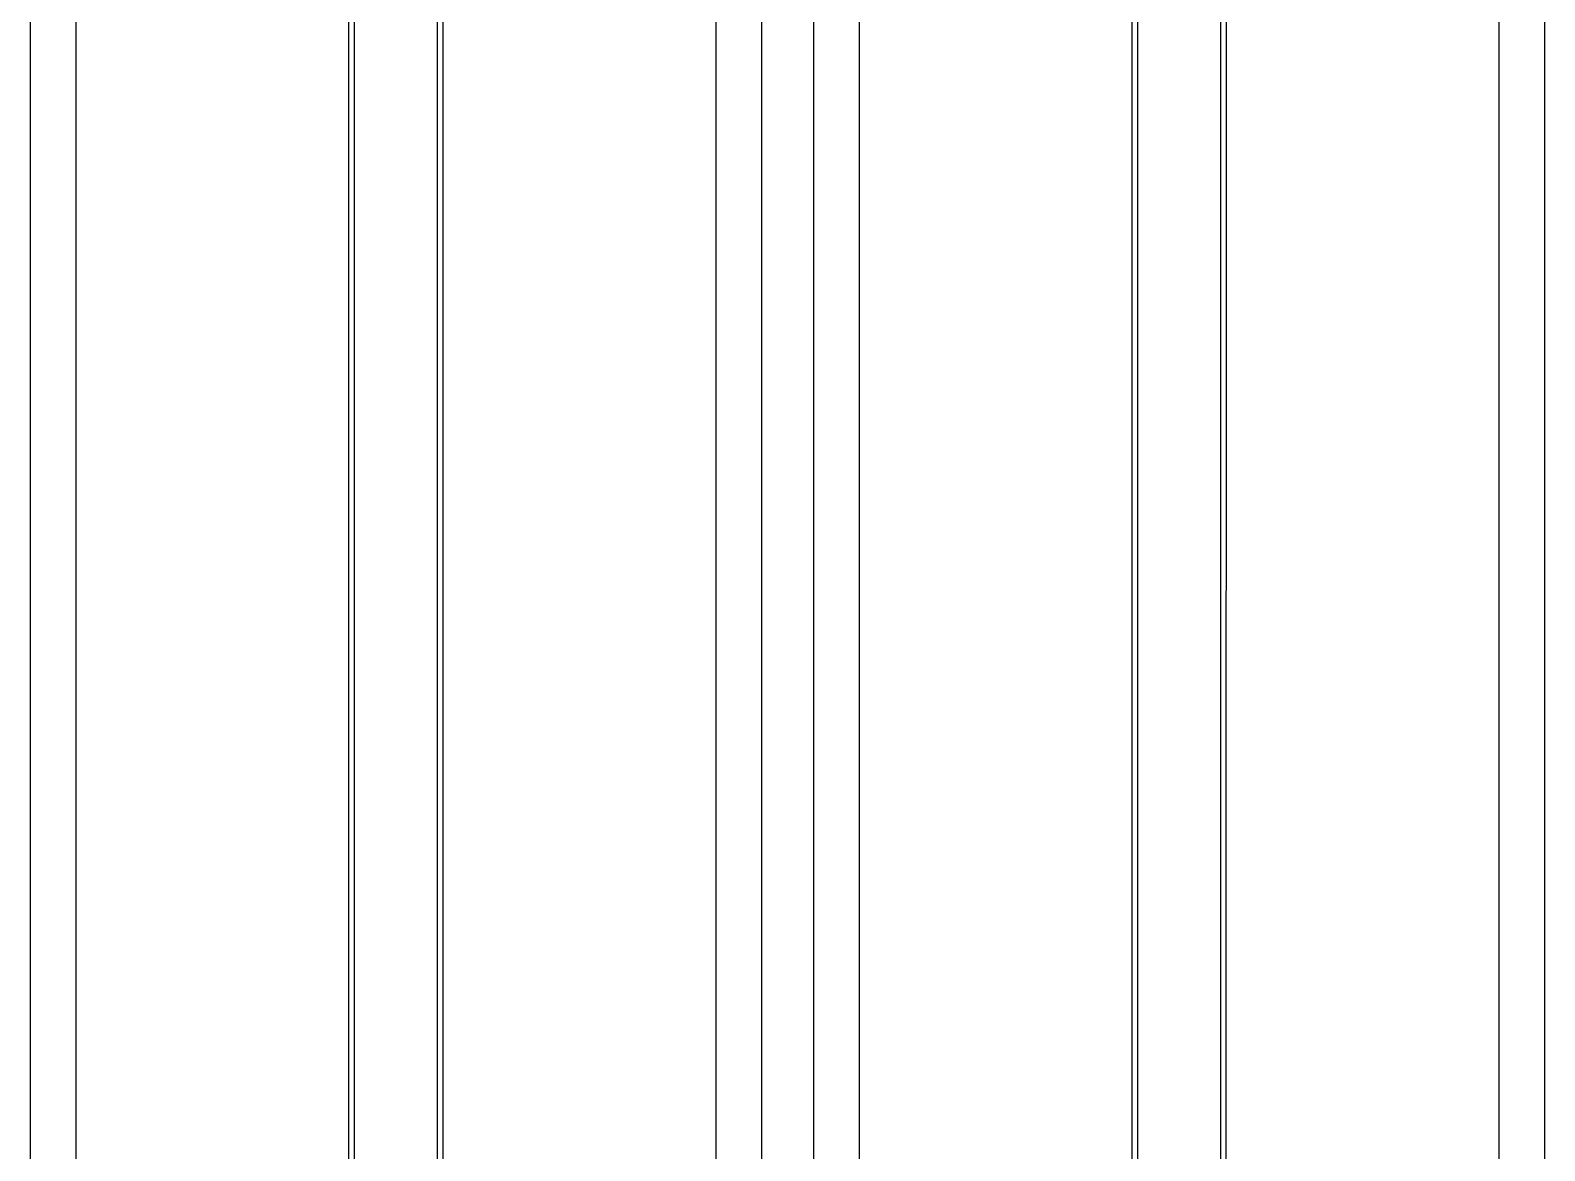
# Model space of a CAD drawing. Header units: millimetres. Extents: x -17 to 2899, y 470 to 1147.
# Drawn here: x 1173.67 to 1206.54, y 503.78 to 528.11 of the extents above; entities that cross this region are included whole.
import ezdxf

# ---------------------------------------------------------------- set-up
doc = ezdxf.new("R2010")
doc.units = ezdxf.units.MM
doc.header["$MEASUREMENT"] = 0
doc.layers.add('Default', color=7, linetype='Continuous', true_color=0x000000)

# ---------------------------------------------------------------- blocks, each defined once
blk = doc.blocks.new('15060102-10_CM Storage_Top and foot tube_Rr 105mm')
at = {"layer": 'Default'}
for p, q in [((-8, 105), (-8, 0)), ((-7, 105), (-7, 0)), ((0, 0, 7), (0, 105, 7)), ((0, 105, -7), (0, 0, -7)), ((0, 105, 8), (0, 0, 8)), ((0, 0, -8), (0, 105, -8)), ((7, 105), (7, 0)), ((8, 105), (8, 0))]:
    blk.add_line(p, q, dxfattribs=at)
blk = doc.blocks.new('LOW SIDEBOARD - DOUBLE')
at = {"layer": 'Default', "extrusion": (-0.128088, 0, 0.991763), "rotation": 90}
blk.add_blockref('15060102-10_CM Storage_Top and foot tube_Rr 105mm', (-481.203, 1297.766, 823.451), dxfattribs=at)
at = {"layer": 'Default', "extrusion": (-0.128181, 2.72676e-06, -0.991751), "rotation": 90.00000044741333}
blk.add_blockref('15060102-10_CM Storage_Top and foot tube_Rr 105mm', (-481.229, -1062.715, -1128.425), dxfattribs=at)

msp = doc.modelspace()

# ---------------------------------------------------------------- block references
at = {"layer": 'Default'}
msp.add_blockref('LOW SIDEBOARD - DOUBLE', (0, 0), dxfattribs=at)

doc.saveas('drawing.dxf')
